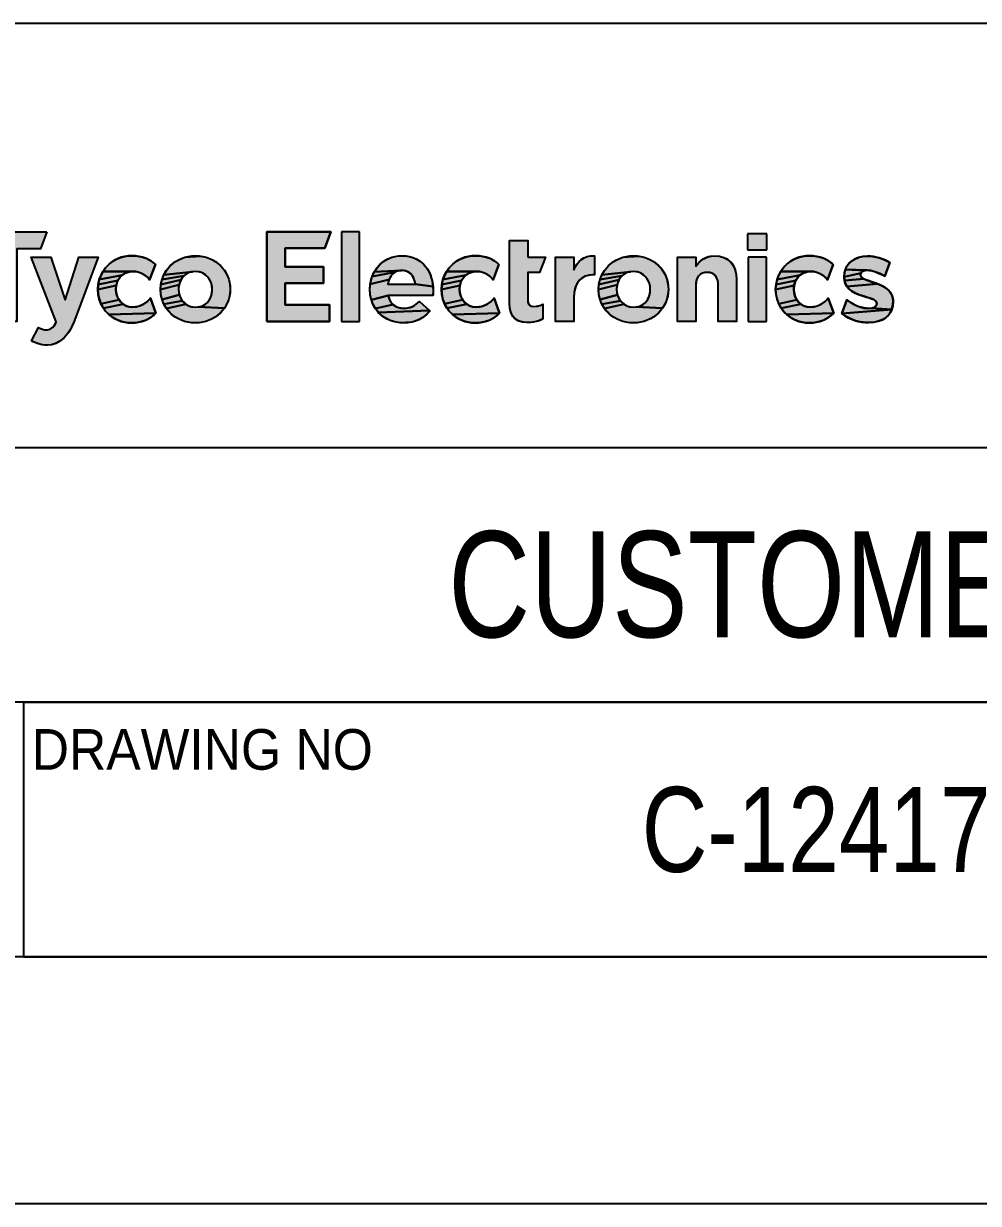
# Model space of a CAD drawing. Extents: x 0 to 420, y 0 to 297.
# Drawn here: x 287.21 to 322.94, y 0 to 44.16 of the extents above; entities that cross this region are included whole.
import ezdxf
from ezdxf.enums import TextEntityAlignment as Align

# ---------------------------------------------------------------- set-up
doc = ezdxf.new("R2010")
doc.units = 0
doc.header["$LTSCALE"] = 23.1
doc.layers.get('0').update_dxf_attribs({"linetype": 'CONTINUOUS'})
doc.layers.add('DRAFT_ENTITY', color=7, linetype='CONTINUOUS')
doc.styles.get("Standard").update_dxf_attribs({"font": 'txt', "width": 0.95})

# ---------------------------------------------------------------- blocks, each defined once
blk = doc.blocks.new('TE_H_SMALL_1CPOS_BL0', base_point=(299.304, 35.924))
at = {"linetype": 'CONTINUOUS'}
for points in [[(288.075, 36.365), (287.836, 35.723), (286.96, 35.723), (286.96, 33.01), (286.249, 33.01), (286.249, 35.723), (285.15, 35.723), (285.149, 36.365)], [(296.31, 33.013), (296.31, 36.366), (298.71, 36.366), (298.48, 35.749), (296.998, 35.749), (296.998, 35.06), (298.431, 35.06), (298.431, 34.443), (296.998, 34.443), (296.998, 33.629), (298.651, 33.629), (298.651, 33.013)], [(306.078, 35.422), (306.739, 35.422), (306.52, 34.837), (306.078, 34.837), (306.078, 33.807), (306.085, 33.731), (306.109, 33.661), (306.152, 33.613), (306.213, 33.583), (306.299, 33.573), (306.435, 33.586), (306.564, 33.624), (306.637, 33.658), (306.637, 33.109), (306.578, 33.077), (306.436, 33.019), (306.279, 32.983), (306.191, 32.973), (306.096, 32.97), (306.032, 32.971), (305.874, 32.989), (305.746, 33.026), (305.642, 33.08), (305.558, 33.153), (305.521, 33.197), (305.489, 33.247), (305.438, 33.365), (305.406, 33.511), (305.394, 33.694), (305.394, 36.039), (306.078, 36.039)], [(288.762, 33.812), (288.763, 33.813), (289.278, 35.42), (289.999, 35.42), (289.072, 32.952), (289.069, 32.944), (288.97, 32.729), (288.849, 32.543), (288.713, 32.39), (288.568, 32.272), (288.416, 32.19), (288.262, 32.141), (288.107, 32.124), (288.001, 32.129), (287.902, 32.14), (287.722, 32.186), (287.55, 32.262), (287.499, 32.291), (287.77, 32.786), (287.822, 32.758), (287.955, 32.707), (288.062, 32.691), (288.105, 32.695), (288.201, 32.724), (288.291, 32.783), (288.37, 32.875), (288.433, 33.002), (287.488, 35.42), (288.223, 35.42)], [(291.063, 35.455), (291.254, 35.468), (291.467, 35.455), (291.653, 35.42), (291.817, 35.362), (291.964, 35.283), (292.099, 35.18), (292.14, 35.143), (291.925, 34.574), (291.883, 34.622), (291.775, 34.723), (291.661, 34.797), (291.537, 34.848), (291.401, 34.876), (291.249, 34.878), (290.178, 34.884), (290.284, 35.031), (290.409, 35.159), (290.552, 35.267), (290.71, 35.353), (290.881, 35.416)], [(294.04, 35.412), (294.222, 35.344), (294.39, 35.251), (294.539, 35.135), (294.605, 35.072), (294.723, 34.927), (294.818, 34.766), (294.887, 34.592), (294.929, 34.408), (294.943, 34.217), (294.929, 34.026), (294.887, 33.842), (294.818, 33.667), (294.723, 33.505), (293.744, 33.553), (293.838, 33.574), (293.925, 33.608), (294.003, 33.654), (294.073, 33.711), (294.134, 33.78), (294.184, 33.86), (294.224, 33.95), (294.252, 34.048), (294.266, 34.153), (294.268, 34.208), (294.261, 34.313), (294.239, 34.414), (294.222, 34.467), (294.18, 34.557), (294.127, 34.639), (294.063, 34.709), (293.991, 34.769), (293.911, 34.816), (293.825, 34.85), (293.732, 34.871), (293.633, 34.878), (293.532, 34.871), (292.458, 34.757), (292.553, 34.919), (292.672, 35.066), (292.743, 35.135), (292.894, 35.251), (293.062, 35.344), (293.245, 35.412), (293.846, 35.454)], [(301.178, 35.454), (301.363, 35.468), (301.559, 35.454), (301.737, 35.416), (301.897, 35.354), (302.04, 35.27), (302.166, 35.164), (302.276, 35.037), (302.37, 34.888), (302.445, 34.717), (302.499, 34.524), (302.53, 34.314), (301.871, 34.406), (301.869, 34.422), (301.851, 34.508), (301.827, 34.586), (301.796, 34.655), (301.759, 34.716), (301.717, 34.769), (301.67, 34.813), (301.619, 34.85), (301.562, 34.88), (301.501, 34.901), (301.434, 34.914), (301.363, 34.918), (300.334, 34.863), (300.434, 35.016), (300.554, 35.149), (300.69, 35.261), (300.84, 35.35), (301.004, 35.415)], [(303.923, 35.455), (304.114, 35.468), (304.327, 35.455), (304.513, 35.42), (304.677, 35.362), (304.824, 35.283), (304.959, 35.18), (305, 35.143), (304.785, 34.574), (304.744, 34.622), (304.636, 34.722), (304.521, 34.797), (304.397, 34.848), (304.262, 34.876), (304.11, 34.878), (303.038, 34.884), (303.144, 35.03), (303.27, 35.159), (303.413, 35.267), (303.571, 35.353), (303.741, 35.416)], [(307.804, 34.936), (307.827, 34.989), (307.903, 35.128), (307.986, 35.238), (308.078, 35.325), (308.18, 35.391), (308.295, 35.437), (308.425, 35.463), (308.573, 35.467), (308.573, 34.772), (308.573, 34.752), (308.538, 34.752), (308.537, 34.752), (308.498, 34.751), (308.355, 34.735), (308.231, 34.7), (308.124, 34.646), (308.032, 34.575), (307.954, 34.485), (307.892, 34.375), (307.845, 34.243), (307.815, 34.087), (307.804, 33.901), (307.804, 33.035), (307.804, 33.011), (307.139, 33.011), (307.12, 33.011), (307.12, 35.354), (307.12, 35.422), (307.785, 35.422), (307.804, 35.422), (307.804, 34.95)], [(310.436, 35.412), (310.618, 35.344), (310.785, 35.251), (310.935, 35.135), (311, 35.072), (311.118, 34.927), (311.213, 34.766), (311.282, 34.592), (311.324, 34.408), (311.338, 34.217), (311.324, 34.026), (311.282, 33.842), (311.213, 33.667), (311.118, 33.505), (310.139, 33.553), (310.233, 33.574), (310.32, 33.608), (310.398, 33.654), (310.468, 33.711), (310.529, 33.78), (310.579, 33.86), (310.619, 33.949), (310.647, 34.048), (310.661, 34.153), (310.663, 34.208), (310.656, 34.313), (310.634, 34.414), (310.617, 34.467), (310.575, 34.557), (310.522, 34.639), (310.459, 34.709), (310.386, 34.769), (310.306, 34.816), (310.22, 34.85), (310.127, 34.871), (310.029, 34.878), (309.927, 34.871), (308.854, 34.757), (308.949, 34.919), (309.068, 35.065), (309.139, 35.134), (309.29, 35.251), (309.458, 35.344), (309.64, 35.412), (310.242, 35.454)], [(313.071, 35.468), (313.235, 35.455), (313.38, 35.42), (313.506, 35.363), (313.563, 35.326), (313.616, 35.285), (313.709, 35.187), (313.783, 35.069), (313.84, 34.931), (313.876, 34.77), (313.89, 34.585), (313.89, 34.572), (313.89, 33.011), (313.206, 33.011), (313.206, 34.356), (313.201, 34.451), (313.176, 34.575), (313.133, 34.673), (313.074, 34.748), (312.997, 34.802), (312.904, 34.835), (312.792, 34.847), (312.714, 34.841), (312.613, 34.815), (312.528, 34.767), (312.492, 34.735), (312.46, 34.698), (312.409, 34.609), (312.376, 34.496), (312.365, 34.356), (312.365, 33.011), (311.681, 33.011), (311.681, 35.422), (312.365, 35.422), (312.365, 35.081), (312.437, 35.168), (312.549, 35.278), (312.664, 35.36), (312.786, 35.419), (312.92, 35.455)], [(316.427, 35.455), (316.618, 35.468), (316.831, 35.455), (317.017, 35.42), (317.181, 35.362), (317.328, 35.283), (317.463, 35.18), (317.504, 35.143), (317.289, 34.574), (317.248, 34.622), (317.14, 34.723), (317.025, 34.797), (316.901, 34.848), (316.766, 34.876), (316.614, 34.878), (315.542, 34.884), (315.648, 35.03), (315.774, 35.159), (315.917, 35.267), (316.075, 35.353), (316.245, 35.416)], [(318.797, 35.454), (318.984, 35.442), (319.181, 35.404), (319.259, 35.382), (319.453, 35.309), (319.631, 35.217), (319.436, 34.702), (319.252, 34.8), (319.066, 34.874), (318.909, 34.915), (318.783, 34.928), (317.962, 34.961), (318.019, 35.079), (318.097, 35.182), (318.194, 35.271), (318.313, 35.346), (318.45, 35.402), (318.606, 35.439), (318.778, 35.454)], [(301.163, 34.879), (301.106, 34.85), (300.256, 34.692), (300.334, 34.863), (301.363, 34.918), (301.291, 34.914), (301.225, 34.901)], [(318.558, 34.842), (318.543, 34.816), (317.915, 34.685), (317.927, 34.83), (317.962, 34.961), (318.721, 34.924), (318.636, 34.902), (318.578, 34.865)], [(290.715, 34.489), (290.677, 34.358), (289.989, 34.208), (290.003, 34.396), (290.739, 34.54)], [(290.809, 34.65), (290.739, 34.54), (290.003, 34.396), (290.042, 34.577), (290.898, 34.74)], [(291.003, 34.81), (290.898, 34.74), (290.042, 34.577), (290.106, 34.749), (290.178, 34.884), (291.249, 34.878), (291.121, 34.856)], [(293.052, 34.475), (293.024, 34.377), (292.333, 34.208), (292.347, 34.399), (293.091, 34.564)], [(293.142, 34.644), (293.091, 34.564), (292.347, 34.399), (292.389, 34.583), (293.203, 34.713)], [(293.273, 34.771), (293.203, 34.713), (292.389, 34.583), (292.458, 34.757), (293.532, 34.871), (293.437, 34.85), (293.351, 34.817)], [(301.871, 34.406), (302.53, 34.314), (302.537, 34.154), (302.53, 33.997), (300.85, 33.978), (300.223, 33.82), (300.184, 34.007), (300.17, 34.208), (300.184, 34.405), (300.889, 34.58), (300.862, 34.5), (300.841, 34.411), (300.84, 34.406), (301.063, 34.406), (301.508, 34.406), (301.842, 34.406)], [(300.961, 34.713), (300.922, 34.651), (300.889, 34.58), (300.184, 34.405), (300.224, 34.595), (300.256, 34.692), (301.106, 34.85), (301.053, 34.813), (301.005, 34.767)], [(303.576, 34.489), (303.538, 34.358), (302.85, 34.208), (302.863, 34.396), (303.599, 34.54)], [(303.669, 34.649), (303.599, 34.54), (302.863, 34.396), (302.902, 34.577), (303.758, 34.74)], [(303.863, 34.81), (303.758, 34.74), (302.902, 34.577), (302.966, 34.749), (303.038, 34.884), (304.11, 34.878), (303.981, 34.856)], [(309.447, 34.475), (309.419, 34.376), (308.728, 34.208), (308.742, 34.398), (309.486, 34.564)], [(309.537, 34.644), (309.486, 34.564), (308.742, 34.398), (308.784, 34.582), (309.598, 34.713)], [(309.668, 34.771), (309.598, 34.713), (308.784, 34.582), (308.854, 34.757), (309.927, 34.871), (309.833, 34.85), (309.746, 34.816)], [(316.08, 34.489), (316.042, 34.358), (315.354, 34.208), (315.367, 34.396), (316.103, 34.54)], [(316.173, 34.649), (316.103, 34.54), (315.367, 34.396), (315.406, 34.577), (316.262, 34.74)], [(316.367, 34.81), (316.262, 34.74), (315.406, 34.577), (315.47, 34.749), (315.542, 34.884), (316.614, 34.878), (316.485, 34.856)], [(318.544, 34.704), (318.58, 34.657), (318.648, 34.609), (317.927, 34.547), (317.918, 34.613), (317.915, 34.685), (318.543, 34.816), (318.532, 34.757)], [(318.766, 34.557), (318.981, 34.483), (319.162, 34.421), (318.015, 34.325), (317.961, 34.428), (317.927, 34.547), (318.648, 34.609)], [(290.664, 34.217), (290.677, 34.077), (290.715, 33.945), (290.777, 33.825), (290.105, 33.67), (290.042, 33.841), (290.003, 34.021), (289.989, 34.208), (290.677, 34.358)], [(293.008, 34.217), (293.015, 34.112), (293.036, 34.011), (292.389, 33.833), (292.347, 34.016), (292.333, 34.208), (293.024, 34.377), (293.01, 34.272)], [(293.096, 33.867), (293.149, 33.786), (292.458, 33.659), (292.389, 33.833), (293.036, 34.011), (293.054, 33.958)], [(303.525, 34.217), (303.538, 34.077), (303.576, 33.945), (303.638, 33.825), (302.966, 33.67), (302.902, 33.84), (302.863, 34.021), (302.85, 34.208), (303.538, 34.358)], [(309.403, 34.217), (309.41, 34.112), (309.431, 34.011), (308.784, 33.832), (308.742, 34.016), (308.728, 34.208), (309.419, 34.376), (309.405, 34.271)], [(309.491, 33.867), (309.544, 33.786), (308.853, 33.659), (308.784, 33.832), (309.431, 34.011), (309.449, 33.957)], [(316.029, 34.217), (316.042, 34.077), (316.08, 33.945), (316.142, 33.825), (315.47, 33.67), (315.406, 33.84), (315.367, 34.021), (315.354, 34.208), (316.042, 34.358)], [(319.335, 34.347), (319.468, 34.269), (319.571, 34.186), (319.649, 34.096), (319.704, 33.996), (319.739, 33.883), (319.748, 33.82), (319.751, 33.753), (319.739, 33.599), (319.705, 33.463), (318.95, 33.504), (319.034, 33.53), (319.091, 33.568), (319.11, 33.592), (319.124, 33.619), (319.135, 33.681), (319.132, 33.71), (319.123, 33.736), (319.087, 33.783), (319.022, 33.828), (318.91, 33.876), (318.711, 33.937), (318.69, 33.943), (318.475, 34.011), (318.314, 34.079), (318.188, 34.152), (318.09, 34.234), (318.015, 34.325), (319.162, 34.421)], [(290.837, 33.747), (290.931, 33.661), (290.193, 33.512), (290.105, 33.67), (290.777, 33.825)], [(291.277, 33.546), (291.422, 33.559), (291.561, 33.596), (291.694, 33.657), (291.818, 33.741), (291.925, 33.842), (291.957, 33.88), (292.163, 33.327), (290.404, 33.267), (290.279, 33.395), (290.193, 33.512), (290.931, 33.661), (291.038, 33.598), (291.154, 33.559)], [(293.212, 33.715), (293.285, 33.656), (292.553, 33.498), (292.458, 33.659), (293.149, 33.786)], [(293.642, 33.546), (293.744, 33.553), (294.723, 33.505), (294.604, 33.359), (294.533, 33.29), (294.382, 33.174), (294.214, 33.081), (294.031, 33.013), (293.837, 32.971), (293.633, 32.957), (293.429, 32.971), (293.235, 33.013), (293.053, 33.081), (292.886, 33.173), (292.736, 33.289), (292.671, 33.353), (292.553, 33.498), (293.285, 33.656), (293.365, 33.609), (293.451, 33.574), (293.544, 33.553)], [(300.894, 33.841), (300.957, 33.73), (301.038, 33.641), (300.374, 33.49), (300.287, 33.647), (300.223, 33.82), (300.85, 33.978)], [(301.439, 33.506), (301.589, 33.517), (301.723, 33.554), (301.85, 33.617), (301.98, 33.714), (302.024, 33.753), (302.405, 33.416), (300.483, 33.35), (300.374, 33.49), (301.038, 33.641), (301.135, 33.574), (301.249, 33.53), (301.382, 33.507)], [(303.697, 33.747), (303.792, 33.661), (303.053, 33.511), (302.966, 33.67), (303.638, 33.825)], [(304.137, 33.546), (304.282, 33.559), (304.421, 33.596), (304.555, 33.657), (304.678, 33.741), (304.785, 33.842), (304.817, 33.88), (305.023, 33.327), (303.265, 33.266), (303.139, 33.395), (303.053, 33.511), (303.792, 33.661), (303.898, 33.597), (304.015, 33.559)], [(309.608, 33.715), (309.68, 33.656), (308.948, 33.498), (308.853, 33.659), (309.544, 33.786)], [(310.038, 33.546), (310.139, 33.553), (311.118, 33.505), (310.999, 33.359), (310.928, 33.29), (310.777, 33.174), (310.609, 33.08), (310.426, 33.012), (310.232, 32.971), (310.029, 32.956), (309.825, 32.971), (309.631, 33.012), (309.449, 33.08), (309.282, 33.173), (309.132, 33.289), (309.067, 33.353), (308.948, 33.498), (309.68, 33.656), (309.76, 33.608), (309.846, 33.574), (309.939, 33.553)], [(316.201, 33.747), (316.296, 33.661), (315.557, 33.511), (315.47, 33.67), (316.142, 33.825)], [(316.641, 33.546), (316.786, 33.559), (316.925, 33.596), (317.059, 33.657), (317.182, 33.741), (317.289, 33.842), (317.321, 33.88), (317.527, 33.327), (315.769, 33.266), (315.644, 33.395), (315.557, 33.511), (316.296, 33.661), (316.403, 33.597), (316.519, 33.559)], [(318.846, 33.497), (318.95, 33.504), (319.705, 33.463), (317.825, 33.31), (318.018, 33.822), (318.157, 33.718), (318.317, 33.63), (318.491, 33.56), (318.667, 33.514), (318.697, 33.509)], [(292.108, 33.275), (292.08, 33.249), (291.941, 33.144), (291.794, 33.064), (291.634, 33.006), (291.453, 32.969), (291.245, 32.957), (291.055, 32.97), (290.875, 33.008), (290.705, 33.072), (290.547, 33.158), (290.404, 33.267), (292.163, 33.327), (292.15, 33.314)], [(302.409, 33.397), (302.283, 33.265), (302.144, 33.157), (301.99, 33.071), (301.821, 33.009), (301.729, 32.986), (301.299, 32.962), (301.105, 32.993), (300.925, 33.048), (300.76, 33.128), (300.612, 33.229), (300.483, 33.35), (302.405, 33.416), (302.416, 33.406)], [(304.969, 33.275), (304.94, 33.249), (304.801, 33.143), (304.655, 33.063), (304.495, 33.005), (304.313, 32.969), (304.105, 32.956), (303.916, 32.97), (303.735, 33.008), (303.565, 33.071), (303.407, 33.158), (303.265, 33.266), (305.023, 33.327), (305.01, 33.314)], [(317.473, 33.275), (317.444, 33.249), (317.305, 33.143), (317.159, 33.063), (316.999, 33.005), (316.817, 32.969), (316.609, 32.956), (316.42, 32.97), (316.239, 33.008), (316.069, 33.071), (315.911, 33.158), (315.769, 33.266), (317.527, 33.327), (317.514, 33.314)], [(319.65, 33.345), (319.576, 33.243), (319.482, 33.156), (319.367, 33.084), (319.231, 33.028), (319.072, 32.989), (318.889, 32.971), (318.829, 32.97), (318.731, 32.972), (318.532, 32.994), (318.342, 33.039), (318.162, 33.106), (317.99, 33.196), (317.825, 33.31), (319.705, 33.463)]]:
    blk.add_hatch(color=2, dxfattribs=at).paths.add_polyline_path(points)
at = {"color": 2, "linetype": 'CONTINUOUS'}
for p, q in [((285.149, 36.365), (288.075, 36.365)), ((285.149, 36.365), (288.075, 36.365)), ((288.075, 36.365), (287.836, 35.723)), ((288.075, 36.365), (287.836, 35.723)), ((296.31, 36.366), (296.31, 33.013)), ((298.71, 36.366), (296.31, 36.366)), ((298.71, 36.366), (296.31, 36.366)), ((296.31, 36.366), (296.31, 33.013)), ((298.48, 35.749), (298.71, 36.366)), ((298.48, 35.749), (298.71, 36.366)), ((299.784, 36.363), (299.1, 36.363)), ((299.1, 36.363), (299.1, 33.011)), ((299.784, 36.363), (299.1, 36.363)), ((299.1, 36.363), (299.1, 33.011)), ((299.784, 33.011), (299.784, 36.363)), ((299.784, 33.011), (299.784, 36.363)), ((315.025, 36.296), (314.305, 36.296)), ((314.305, 36.296), (314.305, 35.688)), ((315.025, 36.296), (314.305, 36.296)), ((314.305, 36.296), (314.305, 35.688)), ((315.025, 35.688), (315.025, 36.296)), ((315.025, 35.688), (315.025, 36.296)), ((287.836, 35.723), (286.96, 35.723)), ((287.836, 35.723), (286.96, 35.723)), ((296.998, 35.06), (296.998, 35.749)), ((296.998, 35.749), (298.48, 35.749)), ((296.998, 35.06), (296.998, 35.749)), ((296.998, 35.749), (298.48, 35.749)), ((314.305, 35.688), (315.025, 35.688)), ((314.305, 35.688), (315.025, 35.688)), ((315.007, 35.422), (314.323, 35.422)), ((314.323, 35.422), (314.323, 33.011)), ((315.007, 35.422), (314.323, 35.422)), ((314.323, 35.422), (314.323, 33.011)), ((315.007, 33.011), (315.007, 35.422)), ((315.007, 33.011), (315.007, 35.422)), ((298.431, 35.06), (296.998, 35.06)), ((298.431, 35.06), (296.998, 35.06)), ((298.431, 34.443), (298.431, 35.06)), ((298.431, 34.443), (298.431, 35.06)), ((296.998, 33.629), (296.998, 34.443)), ((296.998, 34.443), (298.431, 34.443)), ((296.998, 33.629), (296.998, 34.443)), ((296.998, 34.443), (298.431, 34.443)), ((298.651, 33.629), (296.998, 33.629)), ((298.651, 33.629), (296.998, 33.629)), ((298.651, 33.013), (298.651, 33.629)), ((298.651, 33.013), (298.651, 33.629)), ((296.31, 33.013), (298.651, 33.013)), ((296.31, 33.013), (298.651, 33.013)), ((299.1, 33.011), (299.784, 33.011)), ((299.1, 33.011), (299.784, 33.011)), ((314.323, 33.011), (315.007, 33.011)), ((314.323, 33.011), (315.007, 33.011))]:
    blk.add_line(p, q, dxfattribs=at)
for points in [[(288.075, 36.365), (287.836, 35.723), (286.96, 35.723), (286.96, 33.01), (286.249, 33.01), (286.249, 35.723), (285.15, 35.723), (285.149, 36.365), (288.075, 36.365)], [(296.31, 33.013), (296.31, 36.366), (298.71, 36.366), (298.48, 35.749), (296.998, 35.749), (296.998, 35.06), (298.431, 35.06), (298.431, 34.443), (296.998, 34.443), (296.998, 33.629), (298.651, 33.629), (298.651, 33.013), (296.31, 33.013)], [(306.078, 35.422), (306.739, 35.422), (306.52, 34.837), (306.078, 34.837), (306.078, 33.807), (306.085, 33.731), (306.109, 33.661), (306.152, 33.613), (306.213, 33.583), (306.299, 33.573), (306.435, 33.586), (306.564, 33.624), (306.637, 33.658), (306.637, 33.109), (306.578, 33.077), (306.436, 33.019), (306.279, 32.983), (306.191, 32.973), (306.096, 32.97), (306.032, 32.971), (305.874, 32.989), (305.746, 33.026), (305.642, 33.08), (305.558, 33.153), (305.521, 33.197), (305.489, 33.247), (305.438, 33.365), (305.406, 33.511), (305.394, 33.694), (305.394, 36.039), (306.078, 36.039), (306.078, 35.422)], [(288.762, 33.812), (288.763, 33.813), (289.278, 35.42), (289.999, 35.42), (289.072, 32.952), (289.069, 32.944), (288.97, 32.729), (288.849, 32.543), (288.713, 32.39), (288.568, 32.272), (288.416, 32.19), (288.262, 32.141), (288.107, 32.124), (288.001, 32.129), (287.902, 32.14), (287.722, 32.186), (287.55, 32.262), (287.499, 32.291), (287.77, 32.786), (287.822, 32.758), (287.955, 32.707), (288.062, 32.691), (288.105, 32.695), (288.201, 32.724), (288.291, 32.783), (288.37, 32.875), (288.433, 33.002), (287.488, 35.42), (288.223, 35.42), (288.762, 33.812)], [(291.063, 35.455), (291.254, 35.468), (291.467, 35.455), (291.653, 35.42), (291.817, 35.362), (291.964, 35.283), (292.099, 35.18), (292.14, 35.143), (291.925, 34.574), (291.883, 34.622), (291.775, 34.723), (291.661, 34.797), (291.537, 34.848), (291.401, 34.876), (291.249, 34.878), (290.178, 34.884), (290.284, 35.031), (290.409, 35.159), (290.552, 35.267), (290.71, 35.353), (290.881, 35.416), (291.063, 35.455)], [(294.04, 35.412), (294.222, 35.344), (294.39, 35.251), (294.539, 35.135), (294.605, 35.072), (294.723, 34.927), (294.818, 34.766), (294.887, 34.592), (294.929, 34.408), (294.943, 34.217), (294.929, 34.026), (294.887, 33.842), (294.818, 33.667), (294.723, 33.505), (293.744, 33.553), (293.838, 33.574), (293.925, 33.608), (294.003, 33.654), (294.073, 33.711), (294.134, 33.78), (294.184, 33.86), (294.224, 33.95), (294.252, 34.048), (294.266, 34.153), (294.268, 34.208), (294.261, 34.313), (294.239, 34.414), (294.222, 34.467), (294.18, 34.557), (294.127, 34.639), (294.063, 34.709), (293.991, 34.769), (293.911, 34.816), (293.825, 34.85), (293.732, 34.871), (293.633, 34.878), (293.532, 34.871), (292.458, 34.757), (292.553, 34.919), (292.672, 35.066), (292.743, 35.135), (292.894, 35.251), (293.062, 35.344), (293.245, 35.412), (293.846, 35.454), (294.04, 35.412)], [(301.178, 35.454), (301.363, 35.468), (301.559, 35.454), (301.737, 35.416), (301.897, 35.354), (302.04, 35.27), (302.166, 35.164), (302.276, 35.037), (302.37, 34.888), (302.445, 34.717), (302.499, 34.524), (302.53, 34.314), (301.871, 34.406), (301.869, 34.422), (301.851, 34.508), (301.827, 34.586), (301.796, 34.655), (301.759, 34.716), (301.717, 34.769), (301.67, 34.813), (301.619, 34.85), (301.562, 34.88), (301.501, 34.901), (301.434, 34.914), (301.363, 34.918), (300.334, 34.863), (300.434, 35.016), (300.554, 35.149), (300.69, 35.261), (300.84, 35.35), (301.004, 35.415), (301.178, 35.454)], [(303.923, 35.455), (304.114, 35.468), (304.327, 35.455), (304.513, 35.42), (304.677, 35.362), (304.824, 35.283), (304.959, 35.18), (305, 35.143), (304.785, 34.574), (304.744, 34.622), (304.636, 34.722), (304.521, 34.797), (304.397, 34.848), (304.262, 34.876), (304.11, 34.878), (303.038, 34.884), (303.144, 35.03), (303.27, 35.159), (303.413, 35.267), (303.571, 35.353), (303.741, 35.416), (303.923, 35.455)], [(307.804, 34.936), (307.827, 34.989), (307.903, 35.128), (307.986, 35.238), (308.078, 35.325), (308.18, 35.391), (308.295, 35.437), (308.425, 35.463), (308.573, 35.467), (308.573, 34.772), (308.573, 34.752), (308.538, 34.752), (308.537, 34.752), (308.498, 34.751), (308.355, 34.735), (308.231, 34.7), (308.124, 34.646), (308.032, 34.575), (307.954, 34.485), (307.892, 34.375), (307.845, 34.243), (307.815, 34.087), (307.804, 33.901), (307.804, 33.035), (307.804, 33.011), (307.139, 33.011), (307.12, 33.011), (307.12, 35.354), (307.12, 35.422), (307.785, 35.422), (307.804, 35.422), (307.804, 34.95), (307.804, 34.936)], [(310.436, 35.412), (310.618, 35.344), (310.785, 35.251), (310.935, 35.135), (311, 35.072), (311.118, 34.927), (311.213, 34.766), (311.282, 34.592), (311.324, 34.408), (311.338, 34.217), (311.324, 34.026), (311.282, 33.842), (311.213, 33.667), (311.118, 33.505), (310.139, 33.553), (310.233, 33.574), (310.32, 33.608), (310.398, 33.654), (310.468, 33.711), (310.529, 33.78), (310.579, 33.86), (310.619, 33.949), (310.647, 34.048), (310.661, 34.153), (310.663, 34.208), (310.656, 34.313), (310.634, 34.414), (310.617, 34.467), (310.575, 34.557), (310.522, 34.639), (310.459, 34.709), (310.386, 34.769), (310.306, 34.816), (310.22, 34.85), (310.127, 34.871), (310.029, 34.878), (309.927, 34.871), (308.854, 34.757), (308.949, 34.919), (309.068, 35.065), (309.139, 35.134), (309.29, 35.251), (309.458, 35.344), (309.64, 35.412), (310.242, 35.454), (310.436, 35.412)], [(313.071, 35.468), (313.235, 35.455), (313.38, 35.42), (313.506, 35.363), (313.563, 35.326), (313.616, 35.285), (313.709, 35.187), (313.783, 35.069), (313.84, 34.931), (313.876, 34.77), (313.89, 34.585), (313.89, 34.572), (313.89, 33.011), (313.206, 33.011), (313.206, 34.356), (313.201, 34.451), (313.176, 34.575), (313.133, 34.673), (313.074, 34.748), (312.997, 34.802), (312.904, 34.835), (312.792, 34.847), (312.714, 34.841), (312.613, 34.815), (312.528, 34.767), (312.492, 34.735), (312.46, 34.698), (312.409, 34.609), (312.376, 34.496), (312.365, 34.356), (312.365, 33.011), (311.681, 33.011), (311.681, 35.422), (312.365, 35.422), (312.365, 35.081), (312.437, 35.168), (312.549, 35.278), (312.664, 35.36), (312.786, 35.419), (312.92, 35.455), (313.071, 35.468)], [(316.427, 35.455), (316.618, 35.468), (316.831, 35.455), (317.017, 35.42), (317.181, 35.362), (317.328, 35.283), (317.463, 35.18), (317.504, 35.143), (317.289, 34.574), (317.248, 34.622), (317.14, 34.723), (317.025, 34.797), (316.901, 34.848), (316.766, 34.876), (316.614, 34.878), (315.542, 34.884), (315.648, 35.03), (315.774, 35.159), (315.917, 35.267), (316.075, 35.353), (316.245, 35.416), (316.427, 35.455)], [(318.797, 35.454), (318.984, 35.442), (319.181, 35.404), (319.259, 35.382), (319.453, 35.309), (319.631, 35.217), (319.436, 34.702), (319.252, 34.8), (319.066, 34.874), (318.909, 34.915), (318.783, 34.928), (317.962, 34.961), (318.019, 35.079), (318.097, 35.182), (318.194, 35.271), (318.313, 35.346), (318.45, 35.402), (318.606, 35.439), (318.778, 35.454), (318.797, 35.454)], [(301.163, 34.879), (301.106, 34.85), (300.256, 34.692), (300.334, 34.863), (301.363, 34.918), (301.291, 34.914), (301.225, 34.901), (301.163, 34.879)], [(318.558, 34.842), (318.543, 34.816), (317.915, 34.685), (317.927, 34.83), (317.962, 34.961), (318.721, 34.924), (318.636, 34.902), (318.578, 34.865), (318.558, 34.842)], [(290.715, 34.489), (290.677, 34.358), (289.989, 34.208), (290.003, 34.396), (290.739, 34.54), (290.715, 34.489)], [(290.809, 34.65), (290.739, 34.54), (290.003, 34.396), (290.042, 34.577), (290.898, 34.74), (290.809, 34.65)], [(291.003, 34.81), (290.898, 34.74), (290.042, 34.577), (290.106, 34.749), (290.178, 34.884), (291.249, 34.878), (291.121, 34.856), (291.003, 34.81)], [(293.052, 34.475), (293.024, 34.377), (292.333, 34.208), (292.347, 34.399), (293.091, 34.564), (293.052, 34.475)], [(293.142, 34.644), (293.091, 34.564), (292.347, 34.399), (292.389, 34.583), (293.203, 34.713), (293.142, 34.644)], [(293.273, 34.771), (293.203, 34.713), (292.389, 34.583), (292.458, 34.757), (293.532, 34.871), (293.437, 34.85), (293.351, 34.817), (293.273, 34.771)], [(301.871, 34.406), (302.53, 34.314), (302.537, 34.154), (302.53, 33.997), (300.85, 33.978), (300.223, 33.82), (300.184, 34.007), (300.17, 34.208), (300.184, 34.405), (300.889, 34.58), (300.862, 34.5), (300.841, 34.411), (300.84, 34.406), (301.063, 34.406), (301.508, 34.406), (301.842, 34.406), (301.871, 34.406)], [(300.961, 34.713), (300.922, 34.651), (300.889, 34.58), (300.184, 34.405), (300.224, 34.595), (300.256, 34.692), (301.106, 34.85), (301.053, 34.813), (301.005, 34.767), (300.961, 34.713)], [(303.576, 34.489), (303.538, 34.358), (302.85, 34.208), (302.863, 34.396), (303.599, 34.54), (303.576, 34.489)], [(303.669, 34.649), (303.599, 34.54), (302.863, 34.396), (302.902, 34.577), (303.758, 34.74), (303.669, 34.649)], [(303.863, 34.81), (303.758, 34.74), (302.902, 34.577), (302.966, 34.749), (303.038, 34.884), (304.11, 34.878), (303.981, 34.856), (303.863, 34.81)], [(309.447, 34.475), (309.419, 34.376), (308.728, 34.208), (308.742, 34.398), (309.486, 34.564), (309.447, 34.475)], [(309.537, 34.644), (309.486, 34.564), (308.742, 34.398), (308.784, 34.582), (309.598, 34.713), (309.537, 34.644)], [(309.668, 34.771), (309.598, 34.713), (308.784, 34.582), (308.854, 34.757), (309.927, 34.871), (309.833, 34.85), (309.746, 34.816), (309.668, 34.771)], [(316.08, 34.489), (316.042, 34.358), (315.354, 34.208), (315.367, 34.396), (316.103, 34.54), (316.08, 34.489)], [(316.173, 34.649), (316.103, 34.54), (315.367, 34.396), (315.406, 34.577), (316.262, 34.74), (316.173, 34.649)], [(316.367, 34.81), (316.262, 34.74), (315.406, 34.577), (315.47, 34.749), (315.542, 34.884), (316.614, 34.878), (316.485, 34.856), (316.367, 34.81)], [(318.544, 34.704), (318.58, 34.657), (318.648, 34.609), (317.927, 34.547), (317.918, 34.613), (317.915, 34.685), (318.543, 34.816), (318.532, 34.757), (318.544, 34.704)], [(318.766, 34.557), (318.981, 34.483), (319.162, 34.421), (318.015, 34.325), (317.961, 34.428), (317.927, 34.547), (318.648, 34.609), (318.766, 34.557)], [(290.664, 34.217), (290.677, 34.077), (290.715, 33.945), (290.777, 33.825), (290.105, 33.67), (290.042, 33.841), (290.003, 34.021), (289.989, 34.208), (290.677, 34.358), (290.664, 34.217)], [(293.008, 34.217), (293.015, 34.112), (293.036, 34.011), (292.389, 33.833), (292.347, 34.016), (292.333, 34.208), (293.024, 34.377), (293.01, 34.272), (293.008, 34.217)], [(293.096, 33.867), (293.149, 33.786), (292.458, 33.659), (292.389, 33.833), (293.036, 34.011), (293.054, 33.958), (293.096, 33.867)], [(303.525, 34.217), (303.538, 34.077), (303.576, 33.945), (303.638, 33.825), (302.966, 33.67), (302.902, 33.84), (302.863, 34.021), (302.85, 34.208), (303.538, 34.358), (303.525, 34.217)], [(309.403, 34.217), (309.41, 34.112), (309.431, 34.011), (308.784, 33.832), (308.742, 34.016), (308.728, 34.208), (309.419, 34.376), (309.405, 34.271), (309.403, 34.217)], [(309.491, 33.867), (309.544, 33.786), (308.853, 33.659), (308.784, 33.832), (309.431, 34.011), (309.449, 33.957), (309.491, 33.867)], [(316.029, 34.217), (316.042, 34.077), (316.08, 33.945), (316.142, 33.825), (315.47, 33.67), (315.406, 33.84), (315.367, 34.021), (315.354, 34.208), (316.042, 34.358), (316.029, 34.217)], [(319.335, 34.347), (319.468, 34.269), (319.571, 34.186), (319.649, 34.096), (319.704, 33.996), (319.739, 33.883), (319.748, 33.82), (319.751, 33.753), (319.739, 33.599), (319.705, 33.463), (318.95, 33.504), (319.034, 33.53), (319.091, 33.568), (319.11, 33.592), (319.124, 33.619), (319.135, 33.681), (319.132, 33.71), (319.123, 33.736), (319.087, 33.783), (319.022, 33.828), (318.91, 33.876), (318.711, 33.937), (318.69, 33.943), (318.475, 34.011), (318.314, 34.079), (318.188, 34.152), (318.09, 34.234), (318.015, 34.325), (319.162, 34.421), (319.335, 34.347)], [(290.837, 33.747), (290.931, 33.661), (290.193, 33.512), (290.105, 33.67), (290.777, 33.825), (290.837, 33.747)], [(291.277, 33.546), (291.422, 33.559), (291.561, 33.596), (291.694, 33.657), (291.818, 33.741), (291.925, 33.842), (291.957, 33.88), (292.163, 33.327), (290.404, 33.267), (290.279, 33.395), (290.193, 33.512), (290.931, 33.661), (291.038, 33.598), (291.154, 33.559), (291.277, 33.546)], [(293.212, 33.715), (293.285, 33.656), (292.553, 33.498), (292.458, 33.659), (293.149, 33.786), (293.212, 33.715)], [(293.642, 33.546), (293.744, 33.553), (294.723, 33.505), (294.604, 33.359), (294.533, 33.29), (294.382, 33.174), (294.214, 33.081), (294.031, 33.013), (293.837, 32.971), (293.633, 32.957), (293.429, 32.971), (293.235, 33.013), (293.053, 33.081), (292.886, 33.173), (292.736, 33.289), (292.671, 33.353), (292.553, 33.498), (293.285, 33.656), (293.365, 33.609), (293.451, 33.574), (293.544, 33.553), (293.642, 33.546)], [(300.894, 33.841), (300.957, 33.73), (301.038, 33.641), (300.374, 33.49), (300.287, 33.647), (300.223, 33.82), (300.85, 33.978), (300.894, 33.841)], [(301.439, 33.506), (301.589, 33.517), (301.723, 33.554), (301.85, 33.617), (301.98, 33.714), (302.024, 33.753), (302.405, 33.416), (300.483, 33.35), (300.374, 33.49), (301.038, 33.641), (301.135, 33.574), (301.249, 33.53), (301.382, 33.507), (301.439, 33.506)], [(303.697, 33.747), (303.792, 33.661), (303.053, 33.511), (302.966, 33.67), (303.638, 33.825), (303.697, 33.747)], [(304.137, 33.546), (304.282, 33.559), (304.421, 33.596), (304.555, 33.657), (304.678, 33.741), (304.785, 33.842), (304.817, 33.88), (305.023, 33.327), (303.265, 33.266), (303.139, 33.395), (303.053, 33.511), (303.792, 33.661), (303.898, 33.597), (304.015, 33.559), (304.137, 33.546)], [(309.608, 33.715), (309.68, 33.656), (308.948, 33.498), (308.853, 33.659), (309.544, 33.786), (309.608, 33.715)], [(310.038, 33.546), (310.139, 33.553), (311.118, 33.505), (310.999, 33.359), (310.928, 33.29), (310.777, 33.174), (310.609, 33.08), (310.426, 33.012), (310.232, 32.971), (310.029, 32.956), (309.825, 32.971), (309.631, 33.012), (309.449, 33.08), (309.282, 33.173), (309.132, 33.289), (309.067, 33.353), (308.948, 33.498), (309.68, 33.656), (309.76, 33.608), (309.846, 33.574), (309.939, 33.553), (310.038, 33.546)], [(316.201, 33.747), (316.296, 33.661), (315.557, 33.511), (315.47, 33.67), (316.142, 33.825), (316.201, 33.747)], [(316.641, 33.546), (316.786, 33.559), (316.925, 33.596), (317.059, 33.657), (317.182, 33.741), (317.289, 33.842), (317.321, 33.88), (317.527, 33.327), (315.769, 33.266), (315.644, 33.395), (315.557, 33.511), (316.296, 33.661), (316.403, 33.597), (316.519, 33.559), (316.641, 33.546)], [(318.846, 33.497), (318.95, 33.504), (319.705, 33.463), (317.825, 33.31), (318.018, 33.822), (318.157, 33.718), (318.317, 33.63), (318.491, 33.56), (318.667, 33.514), (318.697, 33.509), (318.846, 33.497)], [(292.108, 33.275), (292.08, 33.249), (291.941, 33.144), (291.794, 33.064), (291.634, 33.006), (291.453, 32.969), (291.245, 32.957), (291.055, 32.97), (290.875, 33.008), (290.705, 33.072), (290.547, 33.158), (290.404, 33.267), (292.163, 33.327), (292.15, 33.314), (292.108, 33.275)], [(302.409, 33.397), (302.283, 33.265), (302.144, 33.157), (301.99, 33.071), (301.821, 33.009), (301.729, 32.986), (301.299, 32.962), (301.105, 32.993), (300.925, 33.048), (300.76, 33.128), (300.612, 33.229), (300.483, 33.35), (302.405, 33.416), (302.416, 33.406), (302.409, 33.397)], [(304.969, 33.275), (304.94, 33.249), (304.801, 33.143), (304.655, 33.063), (304.495, 33.005), (304.313, 32.969), (304.105, 32.956), (303.916, 32.97), (303.735, 33.008), (303.565, 33.071), (303.407, 33.158), (303.265, 33.266), (305.023, 33.327), (305.01, 33.314), (304.969, 33.275)], [(317.473, 33.275), (317.444, 33.249), (317.305, 33.143), (317.159, 33.063), (316.999, 33.005), (316.817, 32.969), (316.609, 32.956), (316.42, 32.97), (316.239, 33.008), (316.069, 33.071), (315.911, 33.158), (315.769, 33.266), (317.527, 33.327), (317.514, 33.314), (317.473, 33.275)], [(319.65, 33.345), (319.576, 33.243), (319.482, 33.156), (319.367, 33.084), (319.231, 33.028), (319.072, 32.989), (318.889, 32.971), (318.829, 32.97), (318.731, 32.972), (318.532, 32.994), (318.342, 33.039), (318.162, 33.106), (317.99, 33.196), (317.825, 33.31), (319.705, 33.463), (319.65, 33.345)]]:
    blk.add_lwpolyline(points, dxfattribs=at)
for points, knots in [([(306.078, 35.422), (306.078, 35.422), (306.078, 36.039), (306.078, 36.039), (306.078, 36.039), (305.394, 36.039), (305.394, 36.039), (305.394, 36.039), (305.394, 33.694), (305.394, 33.694), (305.394, 33.136), (305.678, 32.97), (306.096, 32.97), (306.326, 32.97), (306.492, 33.024), (306.637, 33.109), (306.637, 33.109), (306.637, 33.658), (306.637, 33.658), (306.537, 33.605), (306.425, 33.573), (306.299, 33.573), (306.146, 33.573), (306.078, 33.65), (306.078, 33.807), (306.078, 33.807), (306.078, 34.837), (306.078, 34.837), (306.078, 34.837), (306.52, 34.837), (306.52, 34.837), (306.52, 34.837), (306.739, 35.422), (306.739, 35.422), (306.739, 35.422), (306.078, 35.422), (306.078, 35.422)], [0, 0, 0, 0, 1, 1, 1, 2, 2, 2, 3, 3, 3, 4, 4, 4, 5, 5, 5, 6, 6, 6, 7, 7, 7, 8, 8, 8, 9, 9, 9, 10, 10, 10, 11, 11, 11, 12, 12, 12, 12]), ([(306.078, 35.422), (306.078, 35.422), (306.078, 36.039), (306.078, 36.039), (306.078, 36.039), (305.394, 36.039), (305.394, 36.039), (305.394, 36.039), (305.394, 33.694), (305.394, 33.694), (305.394, 33.136), (305.678, 32.97), (306.096, 32.97), (306.326, 32.97), (306.492, 33.024), (306.637, 33.109), (306.637, 33.109), (306.637, 33.658), (306.637, 33.658), (306.537, 33.605), (306.425, 33.573), (306.299, 33.573), (306.146, 33.573), (306.078, 33.65), (306.078, 33.807), (306.078, 33.807), (306.078, 34.837), (306.078, 34.837), (306.078, 34.837), (306.52, 34.837), (306.52, 34.837), (306.52, 34.837), (306.739, 35.422), (306.739, 35.422), (306.739, 35.422), (306.078, 35.422), (306.078, 35.422)], [0, 0, 0, 0, 1, 1, 1, 2, 2, 2, 3, 3, 3, 4, 4, 4, 5, 5, 5, 6, 6, 6, 7, 7, 7, 8, 8, 8, 9, 9, 9, 10, 10, 10, 11, 11, 11, 12, 12, 12, 12]), ([(288.762, 33.812), (288.762, 33.812), (288.223, 35.42), (288.223, 35.42), (288.223, 35.42), (287.488, 35.42), (287.488, 35.42), (287.488, 35.42), (288.433, 33.002), (288.433, 33.002), (288.345, 32.764), (288.179, 32.691), (288.062, 32.691), (287.972, 32.691), (287.86, 32.732), (287.77, 32.786), (287.77, 32.786), (287.499, 32.291), (287.499, 32.291), (287.675, 32.187), (287.86, 32.124), (288.107, 32.124), (288.517, 32.124), (288.888, 32.462), (289.072, 32.952), (289.072, 32.952), (289.999, 35.42), (289.999, 35.42), (289.999, 35.42), (289.278, 35.42), (289.278, 35.42), (289.278, 35.42), (288.763, 33.813), (288.763, 33.813), (288.763, 33.813), (288.762, 33.812), (288.762, 33.812)], [0, 0, 0, 0, 1, 1, 1, 2, 2, 2, 3, 3, 3, 4, 4, 4, 5, 5, 5, 6, 6, 6, 7, 7, 7, 8, 8, 8, 9, 9, 9, 10, 10, 10, 11, 11, 11, 12, 12, 12, 12]), ([(288.762, 33.812), (288.762, 33.812), (288.223, 35.42), (288.223, 35.42), (288.223, 35.42), (287.488, 35.42), (287.488, 35.42), (287.488, 35.42), (288.433, 33.002), (288.433, 33.002), (288.345, 32.764), (288.179, 32.691), (288.062, 32.691), (287.972, 32.691), (287.86, 32.732), (287.77, 32.786), (287.77, 32.786), (287.499, 32.291), (287.499, 32.291), (287.675, 32.187), (287.86, 32.124), (288.107, 32.124), (288.517, 32.124), (288.888, 32.462), (289.072, 32.952), (289.072, 32.952), (289.999, 35.42), (289.999, 35.42), (289.999, 35.42), (289.278, 35.42), (289.278, 35.42), (289.278, 35.42), (288.763, 33.813), (288.763, 33.813), (288.763, 33.813), (288.762, 33.812), (288.762, 33.812)], [0, 0, 0, 0, 1, 1, 1, 2, 2, 2, 3, 3, 3, 4, 4, 4, 5, 5, 5, 6, 6, 6, 7, 7, 7, 8, 8, 8, 9, 9, 9, 10, 10, 10, 11, 11, 11, 12, 12, 12, 12]), ([(292.163, 33.327), (292.159, 33.322), (292.155, 33.318), (292.15, 33.314), (292.136, 33.301), (292.123, 33.287), (292.108, 33.275), (291.9, 33.084), (291.645, 32.957), (291.245, 32.957), (290.52, 32.957), (289.989, 33.515), (289.989, 34.208), (289.989, 34.901), (290.516, 35.468), (291.254, 35.468), (291.658, 35.468), (291.927, 35.347), (292.14, 35.143), (292.14, 35.143), (291.925, 34.574), (291.925, 34.574), (291.772, 34.761), (291.563, 34.9), (291.249, 34.878), (290.908, 34.855), (290.664, 34.577), (290.664, 34.217), (290.664, 33.843), (290.934, 33.546), (291.277, 33.546), (291.596, 33.546), (291.836, 33.726), (291.957, 33.88), (291.957, 33.88), (292.163, 33.327), (292.163, 33.327)], [0, 0, 0, 0, 1, 1, 1, 2, 2, 2, 3, 3, 3, 4, 4, 4, 5, 5, 5, 6, 6, 6, 7, 7, 7, 8, 8, 8, 9, 9, 9, 10, 10, 10, 11, 11, 11, 12, 12, 12, 12]), ([(292.163, 33.327), (292.159, 33.322), (292.155, 33.318), (292.15, 33.314), (292.136, 33.301), (292.123, 33.287), (292.108, 33.275), (291.9, 33.084), (291.645, 32.957), (291.245, 32.957), (290.52, 32.957), (289.989, 33.515), (289.989, 34.208), (289.989, 34.901), (290.516, 35.468), (291.254, 35.468), (291.658, 35.468), (291.927, 35.347), (292.14, 35.143), (292.14, 35.143), (291.925, 34.574), (291.925, 34.574), (291.772, 34.761), (291.563, 34.9), (291.249, 34.878), (290.908, 34.855), (290.664, 34.577), (290.664, 34.217), (290.664, 33.843), (290.934, 33.546), (291.277, 33.546), (291.596, 33.546), (291.836, 33.726), (291.957, 33.88), (291.957, 33.88), (292.163, 33.327), (292.163, 33.327)], [0, 0, 0, 0, 1, 1, 1, 2, 2, 2, 3, 3, 3, 4, 4, 4, 5, 5, 5, 6, 6, 6, 7, 7, 7, 8, 8, 8, 9, 9, 9, 10, 10, 10, 11, 11, 11, 12, 12, 12, 12]), ([(293.642, 35.468), (292.891, 35.468), (292.333, 34.905), (292.333, 34.208), (292.333, 33.51), (292.886, 32.957), (293.633, 32.957), (294.385, 32.957), (294.943, 33.519), (294.943, 34.217), (294.943, 34.914), (294.39, 35.468), (293.642, 35.468)], [0, 0, 0, 0, 1, 1, 1, 2, 2, 2, 3, 3, 3, 4, 4, 4, 4]), ([(293.642, 35.468), (292.891, 35.468), (292.333, 34.905), (292.333, 34.208), (292.333, 33.51), (292.886, 32.957), (293.633, 32.957), (294.385, 32.957), (294.943, 33.519), (294.943, 34.217), (294.943, 34.914), (294.39, 35.468), (293.642, 35.468)], [0, 0, 0, 0, 1, 1, 1, 2, 2, 2, 3, 3, 3, 4, 4, 4, 4]), ([(301.363, 35.468), (300.661, 35.468), (300.17, 34.901), (300.17, 34.208), (300.17, 33.465), (300.705, 32.956), (301.43, 32.956), (301.866, 32.956), (302.191, 33.127), (302.416, 33.406), (302.416, 33.406), (302.024, 33.753), (302.024, 33.753), (301.835, 33.577), (301.669, 33.506), (301.439, 33.506), (301.133, 33.506), (300.922, 33.668), (300.85, 33.978), (300.85, 33.978), (302.528, 33.978), (302.528, 33.978), (302.533, 34.041), (302.537, 34.091), (302.537, 34.154), (302.537, 34.842), (302.168, 35.468), (301.363, 35.468)], [0, 0, 0, 0, 1, 1, 1, 2, 2, 2, 3, 3, 3, 4, 4, 4, 5, 5, 5, 6, 6, 6, 7, 7, 7, 8, 8, 8, 9, 9, 9, 9]), ([(301.363, 35.468), (300.661, 35.468), (300.17, 34.901), (300.17, 34.208), (300.17, 33.465), (300.705, 32.956), (301.43, 32.956), (301.866, 32.956), (302.191, 33.127), (302.416, 33.406), (302.416, 33.406), (302.024, 33.753), (302.024, 33.753), (301.835, 33.577), (301.669, 33.506), (301.439, 33.506), (301.133, 33.506), (300.922, 33.668), (300.85, 33.978), (300.85, 33.978), (302.528, 33.978), (302.528, 33.978), (302.533, 34.041), (302.537, 34.091), (302.537, 34.154), (302.537, 34.842), (302.168, 35.468), (301.363, 35.468)], [0, 0, 0, 0, 1, 1, 1, 2, 2, 2, 3, 3, 3, 4, 4, 4, 5, 5, 5, 6, 6, 6, 7, 7, 7, 8, 8, 8, 9, 9, 9, 9]), ([(305.023, 33.327), (305.019, 33.322), (305.015, 33.318), (305.01, 33.314), (304.997, 33.3), (304.983, 33.287), (304.969, 33.275), (304.76, 33.084), (304.506, 32.956), (304.105, 32.956), (303.381, 32.956), (302.85, 33.514), (302.85, 34.208), (302.85, 34.901), (303.376, 35.468), (304.114, 35.468), (304.518, 35.468), (304.787, 35.347), (305, 35.143), (305, 35.143), (304.785, 34.574), (304.785, 34.574), (304.632, 34.761), (304.423, 34.9), (304.11, 34.878), (303.769, 34.855), (303.525, 34.577), (303.525, 34.217), (303.525, 33.843), (303.794, 33.546), (304.137, 33.546), (304.456, 33.546), (304.696, 33.726), (304.817, 33.88), (304.817, 33.88), (305.023, 33.327), (305.023, 33.327)], [0, 0, 0, 0, 1, 1, 1, 2, 2, 2, 3, 3, 3, 4, 4, 4, 5, 5, 5, 6, 6, 6, 7, 7, 7, 8, 8, 8, 9, 9, 9, 10, 10, 10, 11, 11, 11, 12, 12, 12, 12]), ([(305.023, 33.327), (305.019, 33.322), (305.015, 33.318), (305.01, 33.314), (304.997, 33.3), (304.983, 33.287), (304.969, 33.275), (304.76, 33.084), (304.506, 32.956), (304.105, 32.956), (303.381, 32.956), (302.85, 33.514), (302.85, 34.208), (302.85, 34.901), (303.376, 35.468), (304.114, 35.468), (304.518, 35.468), (304.787, 35.347), (305, 35.143), (305, 35.143), (304.785, 34.574), (304.785, 34.574), (304.632, 34.761), (304.423, 34.9), (304.11, 34.878), (303.769, 34.855), (303.525, 34.577), (303.525, 34.217), (303.525, 33.843), (303.794, 33.546), (304.137, 33.546), (304.456, 33.546), (304.696, 33.726), (304.817, 33.88), (304.817, 33.88), (305.023, 33.327), (305.023, 33.327)], [0, 0, 0, 0, 1, 1, 1, 2, 2, 2, 3, 3, 3, 4, 4, 4, 5, 5, 5, 6, 6, 6, 7, 7, 7, 8, 8, 8, 9, 9, 9, 10, 10, 10, 11, 11, 11, 12, 12, 12, 12]), ([(307.804, 34.936), (307.804, 34.936), (307.804, 35.422), (307.804, 35.422), (307.804, 35.422), (307.12, 35.422), (307.12, 35.422), (307.12, 35.422), (307.12, 33.011), (307.12, 33.011), (307.12, 33.011), (307.804, 33.011), (307.804, 33.011), (307.804, 33.011), (307.804, 33.901), (307.804, 33.901), (307.804, 34.477), (308.083, 34.752), (308.537, 34.752), (308.537, 34.752), (308.573, 34.752), (308.573, 34.752), (308.573, 34.752), (308.573, 35.467), (308.573, 35.467), (308.169, 35.485), (307.943, 35.269), (307.804, 34.936)], [0, 0, 0, 0, 1, 1, 1, 2, 2, 2, 3, 3, 3, 4, 4, 4, 5, 5, 5, 6, 6, 6, 7, 7, 7, 8, 8, 8, 9, 9, 9, 9]), ([(307.804, 34.936), (307.804, 34.936), (307.804, 35.422), (307.804, 35.422), (307.804, 35.422), (307.12, 35.422), (307.12, 35.422), (307.12, 35.422), (307.12, 33.011), (307.12, 33.011), (307.12, 33.011), (307.804, 33.011), (307.804, 33.011), (307.804, 33.011), (307.804, 33.901), (307.804, 33.901), (307.804, 34.477), (308.083, 34.752), (308.537, 34.752), (308.537, 34.752), (308.573, 34.752), (308.573, 34.752), (308.573, 34.752), (308.573, 35.467), (308.573, 35.467), (308.169, 35.485), (307.943, 35.269), (307.804, 34.936)], [0, 0, 0, 0, 1, 1, 1, 2, 2, 2, 3, 3, 3, 4, 4, 4, 5, 5, 5, 6, 6, 6, 7, 7, 7, 8, 8, 8, 9, 9, 9, 9]), ([(310.038, 35.468), (309.286, 35.468), (308.728, 34.905), (308.728, 34.208), (308.728, 33.51), (309.282, 32.956), (310.029, 32.956), (310.78, 32.956), (311.338, 33.519), (311.338, 34.217), (311.338, 34.914), (310.785, 35.468), (310.038, 35.468)], [0, 0, 0, 0, 1, 1, 1, 2, 2, 2, 3, 3, 3, 4, 4, 4, 4]), ([(310.038, 35.468), (309.286, 35.468), (308.728, 34.905), (308.728, 34.208), (308.728, 33.51), (309.282, 32.956), (310.029, 32.956), (310.78, 32.956), (311.338, 33.519), (311.338, 34.217), (311.338, 34.914), (310.785, 35.468), (310.038, 35.468)], [0, 0, 0, 0, 1, 1, 1, 2, 2, 2, 3, 3, 3, 4, 4, 4, 4]), ([(313.071, 35.468), (312.724, 35.468), (312.522, 35.283), (312.365, 35.081), (312.365, 35.081), (312.365, 35.422), (312.365, 35.422), (312.365, 35.422), (311.681, 35.422), (311.681, 35.422), (311.681, 35.422), (311.681, 33.011), (311.681, 33.011), (311.681, 33.011), (312.365, 33.011), (312.365, 33.011), (312.365, 33.011), (312.365, 34.356), (312.365, 34.356), (312.365, 34.68), (312.531, 34.847), (312.792, 34.847), (313.053, 34.847), (313.206, 34.68), (313.206, 34.356), (313.206, 34.356), (313.206, 33.011), (313.206, 33.011), (313.206, 33.011), (313.89, 33.011), (313.89, 33.011), (313.89, 33.011), (313.89, 34.572), (313.89, 34.572), (313.89, 35.126), (313.589, 35.468), (313.071, 35.468)], [0, 0, 0, 0, 1, 1, 1, 2, 2, 2, 3, 3, 3, 4, 4, 4, 5, 5, 5, 6, 6, 6, 7, 7, 7, 8, 8, 8, 9, 9, 9, 10, 10, 10, 11, 11, 11, 12, 12, 12, 12]), ([(313.071, 35.468), (312.724, 35.468), (312.522, 35.283), (312.365, 35.081), (312.365, 35.081), (312.365, 35.422), (312.365, 35.422), (312.365, 35.422), (311.681, 35.422), (311.681, 35.422), (311.681, 35.422), (311.681, 33.011), (311.681, 33.011), (311.681, 33.011), (312.365, 33.011), (312.365, 33.011), (312.365, 33.011), (312.365, 34.356), (312.365, 34.356), (312.365, 34.68), (312.531, 34.847), (312.792, 34.847), (313.053, 34.847), (313.206, 34.68), (313.206, 34.356), (313.206, 34.356), (313.206, 33.011), (313.206, 33.011), (313.206, 33.011), (313.89, 33.011), (313.89, 33.011), (313.89, 33.011), (313.89, 34.572), (313.89, 34.572), (313.89, 35.126), (313.589, 35.468), (313.071, 35.468)], [0, 0, 0, 0, 1, 1, 1, 2, 2, 2, 3, 3, 3, 4, 4, 4, 5, 5, 5, 6, 6, 6, 7, 7, 7, 8, 8, 8, 9, 9, 9, 10, 10, 10, 11, 11, 11, 12, 12, 12, 12]), ([(317.527, 33.327), (317.523, 33.322), (317.519, 33.318), (317.514, 33.314), (317.501, 33.3), (317.487, 33.287), (317.473, 33.275), (317.264, 33.084), (317.01, 32.956), (316.609, 32.956), (315.885, 32.956), (315.354, 33.514), (315.354, 34.208), (315.354, 34.901), (315.88, 35.468), (316.618, 35.468), (317.022, 35.468), (317.292, 35.347), (317.504, 35.143), (317.504, 35.143), (317.289, 34.574), (317.289, 34.574), (317.136, 34.761), (316.927, 34.9), (316.614, 34.878), (316.273, 34.855), (316.029, 34.577), (316.029, 34.217), (316.029, 33.843), (316.299, 33.546), (316.641, 33.546), (316.96, 33.546), (317.2, 33.726), (317.321, 33.88), (317.321, 33.88), (317.527, 33.327), (317.527, 33.327)], [0, 0, 0, 0, 1, 1, 1, 2, 2, 2, 3, 3, 3, 4, 4, 4, 5, 5, 5, 6, 6, 6, 7, 7, 7, 8, 8, 8, 9, 9, 9, 10, 10, 10, 11, 11, 11, 12, 12, 12, 12]), ([(317.527, 33.327), (317.523, 33.322), (317.519, 33.318), (317.514, 33.314), (317.501, 33.3), (317.487, 33.287), (317.473, 33.275), (317.264, 33.084), (317.01, 32.956), (316.609, 32.956), (315.885, 32.956), (315.354, 33.514), (315.354, 34.208), (315.354, 34.901), (315.88, 35.468), (316.618, 35.468), (317.022, 35.468), (317.292, 35.347), (317.504, 35.143), (317.504, 35.143), (317.289, 34.574), (317.289, 34.574), (317.136, 34.761), (316.927, 34.9), (316.614, 34.878), (316.273, 34.855), (316.029, 34.577), (316.029, 34.217), (316.029, 33.843), (316.299, 33.546), (316.641, 33.546), (316.96, 33.546), (317.2, 33.726), (317.321, 33.88), (317.321, 33.88), (317.527, 33.327), (317.527, 33.327)], [0, 0, 0, 0, 1, 1, 1, 2, 2, 2, 3, 3, 3, 4, 4, 4, 5, 5, 5, 6, 6, 6, 7, 7, 7, 8, 8, 8, 9, 9, 9, 10, 10, 10, 11, 11, 11, 12, 12, 12, 12]), ([(319.436, 34.702), (319.198, 34.842), (318.959, 34.928), (318.783, 34.928), (318.617, 34.928), (318.532, 34.856), (318.532, 34.757), (318.532, 34.433), (319.751, 34.541), (319.751, 33.753), (319.751, 33.213), (319.351, 32.97), (318.829, 32.97), (318.491, 32.97), (318.144, 33.059), (317.825, 33.31), (317.825, 33.31), (318.018, 33.822), (318.018, 33.822), (318.279, 33.599), (318.621, 33.497), (318.846, 33.497), (319.045, 33.497), (319.135, 33.568), (319.135, 33.681), (319.135, 34.023), (317.915, 33.839), (317.915, 34.685), (317.915, 35.18), (318.311, 35.454), (318.797, 35.454), (319.078, 35.454), (319.381, 35.367), (319.631, 35.217), (319.631, 35.217), (319.436, 34.702), (319.436, 34.702)], [0, 0, 0, 0, 1, 1, 1, 2, 2, 2, 3, 3, 3, 4, 4, 4, 5, 5, 5, 6, 6, 6, 7, 7, 7, 8, 8, 8, 9, 9, 9, 10, 10, 10, 11, 11, 11, 12, 12, 12, 12]), ([(319.436, 34.702), (319.198, 34.842), (318.959, 34.928), (318.783, 34.928), (318.617, 34.928), (318.532, 34.856), (318.532, 34.757), (318.532, 34.433), (319.751, 34.541), (319.751, 33.753), (319.751, 33.213), (319.351, 32.97), (318.829, 32.97), (318.491, 32.97), (318.144, 33.059), (317.825, 33.31), (317.825, 33.31), (318.018, 33.822), (318.018, 33.822), (318.279, 33.599), (318.621, 33.497), (318.846, 33.497), (319.045, 33.497), (319.135, 33.568), (319.135, 33.681), (319.135, 34.023), (317.915, 33.839), (317.915, 34.685), (317.915, 35.18), (318.311, 35.454), (318.797, 35.454), (319.078, 35.454), (319.381, 35.367), (319.631, 35.217), (319.631, 35.217), (319.436, 34.702), (319.436, 34.702)], [0, 0, 0, 0, 1, 1, 1, 2, 2, 2, 3, 3, 3, 4, 4, 4, 5, 5, 5, 6, 6, 6, 7, 7, 7, 8, 8, 8, 9, 9, 9, 10, 10, 10, 11, 11, 11, 12, 12, 12, 12]), ([(300.84, 34.406), (300.894, 34.716), (301.079, 34.918), (301.363, 34.918), (301.65, 34.918), (301.831, 34.712), (301.871, 34.406), (301.871, 34.406), (300.84, 34.406), (300.84, 34.406)], [0, 0, 0, 0, 1, 1, 1, 2, 2, 2, 3, 3, 3, 3]), ([(300.84, 34.406), (300.894, 34.716), (301.079, 34.918), (301.363, 34.918), (301.65, 34.918), (301.831, 34.712), (301.871, 34.406), (301.871, 34.406), (300.84, 34.406), (300.84, 34.406)], [0, 0, 0, 0, 1, 1, 1, 2, 2, 2, 3, 3, 3, 3]), ([(293.642, 33.546), (293.264, 33.546), (293.008, 33.852), (293.008, 34.217), (293.008, 34.577), (293.242, 34.878), (293.633, 34.878), (294.012, 34.878), (294.268, 34.572), (294.268, 34.208), (294.268, 33.848), (294.034, 33.546), (293.642, 33.546)], [0, 0, 0, 0, 1, 1, 1, 2, 2, 2, 3, 3, 3, 4, 4, 4, 4]), ([(293.642, 33.546), (293.264, 33.546), (293.008, 33.852), (293.008, 34.217), (293.008, 34.577), (293.242, 34.878), (293.633, 34.878), (294.012, 34.878), (294.268, 34.572), (294.268, 34.208), (294.268, 33.848), (294.034, 33.546), (293.642, 33.546)], [0, 0, 0, 0, 1, 1, 1, 2, 2, 2, 3, 3, 3, 4, 4, 4, 4]), ([(310.038, 33.546), (309.659, 33.546), (309.403, 33.852), (309.403, 34.217), (309.403, 34.577), (309.637, 34.878), (310.029, 34.878), (310.407, 34.878), (310.663, 34.572), (310.663, 34.208), (310.663, 33.847), (310.429, 33.546), (310.038, 33.546)], [0, 0, 0, 0, 1, 1, 1, 2, 2, 2, 3, 3, 3, 4, 4, 4, 4]), ([(310.038, 33.546), (309.659, 33.546), (309.403, 33.852), (309.403, 34.217), (309.403, 34.577), (309.637, 34.878), (310.029, 34.878), (310.407, 34.878), (310.663, 34.572), (310.663, 34.208), (310.663, 33.847), (310.429, 33.546), (310.038, 33.546)], [0, 0, 0, 0, 1, 1, 1, 2, 2, 2, 3, 3, 3, 4, 4, 4, 4])]:
    blk.add_open_spline(points, degree=3, knots=knots, dxfattribs=at)
for points in [[(299.784, 33.011), (299.1, 33.011), (299.784, 36.363), (299.1, 36.363)], [(315.025, 35.688), (314.305, 35.688), (315.025, 36.296), (314.305, 36.296)], [(293.642, 35.468), (293.846, 35.454), (293.439, 35.454), (293.245, 35.412)], [(310.038, 35.468), (310.242, 35.454), (309.834, 35.454), (309.64, 35.412)], [(315.007, 33.011), (314.323, 33.011), (315.007, 35.422), (314.323, 35.422)], [(318.783, 34.928), (318.721, 34.924), (317.962, 34.961)], [(300.85, 33.978), (302.53, 33.997), (300.897, 33.978), (302.528, 33.978)], [(301.634, 32.97), (301.43, 32.956), (301.729, 32.986), (301.299, 32.962)]]:
    blk.add_solid(points, dxfattribs=at)

msp = doc.modelspace()

# ---------------------------------------------------------------- linework, layer by layer
at = {"color": 7, "linetype": 'CONTINUOUS'}
for p, q in [((409.209, 44.159), (273.439, 44.159)), ((409.209, 18.759), (273.439, 18.759)), ((409.209, 9.234), (17.784, 9.234)), ((0, 0), (420, 0))]:
    msp.add_line(p, q, dxfattribs=at)
at = {"color": 2, "linetype": 'CONTINUOUS'}
for p, q in [((287.209, 18.759), (409.209, 18.759)), ((287.209, 18.759), (287.209, 9.234)), ((287.209, 9.234), (409.209, 9.234))]:
    msp.add_line(p, q, dxfattribs=at)
at = {"layer": 'DRAFT_ENTITY', "color": 7, "linetype": 'CONTINUOUS'}
msp.add_line((409.209, 28.285), (273.439, 28.285), dxfattribs=at)

# ---------------------------------------------------------------- block references
at = {"color": 2, "linetype": 'CONTINUOUS'}
msp.add_blockref('TE_H_SMALL_1CPOS_BL0', (299.304, 35.924), dxfattribs=at)

# ---------------------------------------------------------------- texts
at = {"color": 2, "linetype": 'CONTINUOUS', "width": 0.8}
for s, height, p in [('CUSTOMER VIEW MODEL DRAWING', 3.968, (340.245, 21.192)), ('C-1241768-1', 3.18, (320.272, 12.407))]:
    msp.add_text(s, height=height, dxfattribs=at).set_placement(p, align=Align.CENTER)
at = {"color": 2, "linetype": 'CONTINUOUS', "width": 0.95}
msp.add_text('DRAWING NO', height=1.52, dxfattribs=at).set_placement((287.514, 16.233))

doc.saveas('drawing.dxf')
